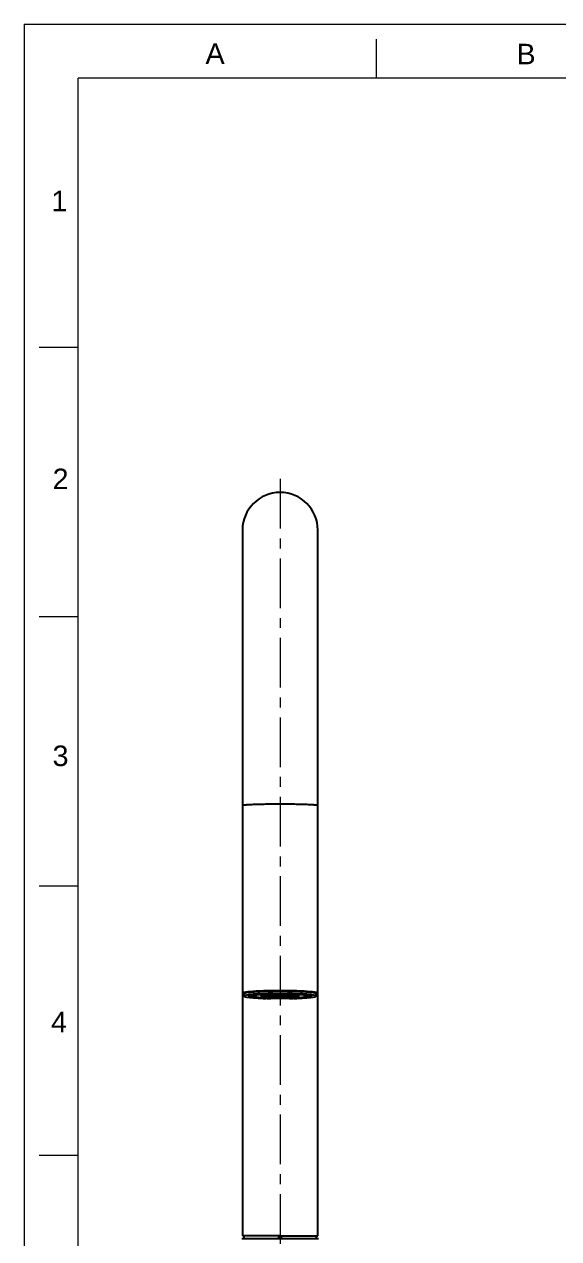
# Model space of a CAD drawing. Header units: inches. Extents: x 6332 to 6926, y -3179 to -2339.
# Drawn here: x 6331.7 to 6530.1, y -2790 to -2339.1 of the extents above; entities that cross this region are included whole.
import ezdxf

# ---------------------------------------------------------------- set-up
doc = ezdxf.new("R2010")
doc.units = ezdxf.units.IN
doc.header["$LTSCALE"] = 4.84
doc.header["$MEASUREMENT"] = 0
doc.linetypes.add('CENTERX2', pattern=[20.32, 12.7, -2.54, 2.54, -2.54])
doc.layers.get('0').update_dxf_attribs({"linetype": 'CONTINUOUS', "lineweight": 13})
doc.layers.add('CENTER', color=1, linetype='CENTERX2', lineweight=15)
doc.styles.get("Standard").update_dxf_attribs({"font": 'arial.ttf'})

msp = doc.modelspace()

# ---------------------------------------------------------------- linework, layer by layer
at = {"color": 7, "linetype": 'Continuous'}
for p, q in [((6331.69, -2339.1), (6925.69, -2339.1)), ((6331.69, -2339.1), (6331.69, -3179.1)), ((6462.49, -2359.1), (6462.49, -2344.57)), ((6905.69, -2359.1), (6351.69, -2359.1)), ((6351.69, -2459.1), (6337.15, -2459.1)), ((6351.69, -2559.1), (6337.15, -2559.1)), ((6351.69, -2659.1), (6337.15, -2659.1)), ((6351.69, -2759.1), (6337.15, -2759.1))]:
    msp.add_line(p, q, dxfattribs=at)
at = {"linetype": 'Continuous'}
msp.add_line((6351.69, -3159.1), (6351.69, -2359.1), dxfattribs=at)
at = {"lineweight": -3}
for p, q in [((6412.66, -2526.93), (6412.66, -2629.11)), ((6440.66, -2629.11), (6440.66, -2526.93)), ((6412.66, -2629.11), (6412.66, -2698.93)), ((6440.66, -2698.93), (6440.66, -2629.11)), ((6412.66, -2698.93), (6412.66, -2788.93)), ((6413.16, -2699.13), (6413.16, -2699.92)), ((6416.66, -2699.56), (6416.66, -2699.92)), ((6420.41, -2700.78), (6420.41, -2700.82)), ((6421.41, -2700.85), (6421.41, -2700.68)), ((6421.66, -2700.7), (6421.66, -2700.86)), ((6423.16, -2700.89), (6423.16, -2700.82)), ((6430.16, -2700.82), (6423.16, -2700.82)), ((6426.66, -2699.12), (6426.66, -2699.21)), ((6426.66, -2699.93), (6426.66, -2700.42)), ((6426.66, -2700.64), (6426.66, -2700.73)), ((6430.16, -2700.89), (6430.16, -2700.82)), ((6431.66, -2700.7), (6431.66, -2700.86)), ((6431.91, -2700.85), (6431.91, -2700.68)), ((6432.91, -2700.78), (6432.91, -2700.82)), ((6436.66, -2699.92), (6436.66, -2699.56)), ((6440.16, -2699.92), (6440.16, -2699.13)), ((6440.66, -2788.93), (6440.66, -2698.93)), ((6440.91, -2790.03), (6412.41, -2790.03)), ((6426.66, -2788.93), (6412.66, -2788.93)), ((6413.16, -2788.93), (6413.16, -2789.93)), ((6413.16, -2789.93), (6426.16, -2789.93)), ((6414.31, -2789.93), (6414.31, -2790.03)), ((6426.16, -2789.93), (6426.16, -2788.93)), ((6426.66, -2788.93), (6440.66, -2788.93)), ((6427.16, -2789.93), (6427.16, -2788.93)), ((6427.16, -2789.93), (6440.16, -2789.93)), ((6439.01, -2789.93), (6439.01, -2790.03)), ((6440.16, -2789.93), (6440.16, -2788.93))]:
    msp.add_line(p, q, dxfattribs=at)
for start, end in [(90, 180), (0, 90)]:
    msp.add_arc((6426.66, -2526.93), 14, start, end, dxfattribs=at)
for centre, major_axis, start_param, end_param in [((6426.66, -2698.93), (-14, 0), 4.712389, 6.551215), ((6426.66, -2699.92), (13.5, 0), 5.193724, 10.514239), ((6426.66, -2699.13), (-13.5, 0), 3.141673, 6.283104), ((6426.66, -2698.93), (13.2, 0), 1.570796, 3.141575), ((6426.66, -2699.92), (-12, 0), 3.141593, 6.283185), ((6426.66, -2699.92), (12, 0), 3.141593, 4.282614), ((6426.66, -2699.92), (-11.85, 0), 3.141593, 6.283185), ((6426.66, -2699.92), (-11.85, 0), 0, 1.111812), ((6426.66, -2699.92), (11.25, 0), 1.570796, 4.712389), ((6426.66, -2699.92), (10, 0), 1.570796, 4.712389), ((6426.66, -2699.92), (7, 0), 1.570796, 4.712389), ((6426.66, -2699.92), (-14, 0), 1.108026, 1.1864), ((6426.66, -2699.43), (7, 0), 3.663686, 4.712389), ((6426.66, -2699.92), (14, 0), 4.347182, 4.459709), ((6426.66, -2698.93), (-14, 0), 2.873563, 4.712389), ((6426.66, -2698.93), (13.2, 0), 0.000018, 1.570796), ((6426.66, -2699.92), (11.25, 0), 4.712389, 7.853982), ((6426.66, -2699.92), (10, 0), 4.712389, 7.853982), ((6426.66, -2699.92), (7, 0), 4.712389, 7.853982), ((6426.66, -2699.43), (7, 0), 4.712389, 5.761092), ((6426.66, -2699.92), (14, 0), 4.965069, 5.077596), ((6426.66, -2699.92), (12, 0), 5.142164, 6.283185), ((6426.66, -2699.92), (-11.85, 0), 2.029781, 3.141593), ((6426.66, -2699.92), (-14, 0), 1.955193, 2.033566)]:
    msp.add_ellipse(centre, major_axis=major_axis, ratio=0.071429, start_param=start_param, end_param=end_param, dxfattribs=at)
for points, knots in [([(6412.66, -2629.11), (6412.66, -2629.1), (6412.66, -2629.1), (6412.66, -2629.1), (6412.66, -2629.1), (6412.66, -2629.1), (6412.66, -2629.1), (6412.66, -2629.1), (6412.67, -2629.09), (6412.67, -2629.08), (6412.69, -2629.07), (6412.71, -2629.06), (6412.77, -2629.04), (6412.84, -2629.02), (6412.96, -2629), (6412.98, -2628.99), (6413.03, -2628.99), (6413.06, -2628.98), (6413.14, -2628.97), (6413.2, -2628.96), (6413.4, -2628.93), (6413.71, -2628.9), (6414.1, -2628.87), (6414.43, -2628.85), (6414.57, -2628.84), (6414.72, -2628.83), (6414.78, -2628.82), (6414.81, -2628.82), (6414.9, -2628.82), (6414.96, -2628.81), (6415.28, -2628.79), (6415.56, -2628.78), (6416.14, -2628.75), (6416.44, -2628.74), (6417.09, -2628.72), (6417.43, -2628.7), (6417.87, -2628.69), (6417.96, -2628.69), (6418.14, -2628.68), (6418.24, -2628.68), (6418.51, -2628.67), (6418.7, -2628.66), (6419.27, -2628.65), (6419.66, -2628.64), (6420.47, -2628.62), (6420.88, -2628.62), (6421.51, -2628.61), (6421.73, -2628.6), (6422, -2628.6), (6422.06, -2628.6), (6422.16, -2628.6), (6422.33, -2628.59), (6422.49, -2628.59), (6423.04, -2628.59), (6423.49, -2628.58), (6424.38, -2628.57), (6424.83, -2628.57), (6425.74, -2628.57), (6426.2, -2628.57), (6426.66, -2628.57)], [0, 0, 0, 0, 0.003906, 0.003906, 0.004883, 0.004883, 0.005859, 0.007812, 0.015625, 0.03125, 0.03125, 0.0625, 0.0625, 0.125, 0.125, 0.140625, 0.140625, 0.15625, 0.15625, 0.1875, 0.1875, 0.25, 0.3125, 0.3125, 0.34375, 0.351563, 0.351563, 0.359375, 0.359375, 0.375, 0.375, 0.4375, 0.4375, 0.5, 0.5, 0.5625, 0.5625, 0.578125, 0.578125, 0.59375, 0.59375, 0.625, 0.625, 0.6875, 0.6875, 0.75, 0.75, 0.78125, 0.78125, 0.789063, 0.789063, 0.796875, 0.8125, 0.8125, 0.875, 0.875, 0.9375, 0.9375, 1, 1, 1, 1]), ([(6426.66, -2628.57), (6427.12, -2628.57), (6427.58, -2628.57), (6428.49, -2628.57), (6428.94, -2628.57), (6429.84, -2628.58), (6430.28, -2628.59), (6430.83, -2628.59), (6430.99, -2628.59), (6431.16, -2628.6), (6431.27, -2628.6), (6431.32, -2628.6), (6431.59, -2628.6), (6431.81, -2628.61), (6432.44, -2628.62), (6432.86, -2628.62), (6433.66, -2628.64), (6434.05, -2628.65), (6434.62, -2628.66), (6434.81, -2628.67), (6435.09, -2628.68), (6435.18, -2628.68), (6435.36, -2628.69), (6435.45, -2628.69), (6435.9, -2628.7), (6436.24, -2628.72), (6436.88, -2628.74), (6437.19, -2628.75), (6437.77, -2628.78), (6438.04, -2628.79), (6438.36, -2628.81), (6438.42, -2628.82), (6438.52, -2628.82), (6438.55, -2628.82), (6438.61, -2628.83), (6438.76, -2628.84), (6438.9, -2628.85), (6439.22, -2628.87), (6439.61, -2628.9), (6439.92, -2628.93), (6440.12, -2628.96), (6440.18, -2628.97), (6440.27, -2628.98), (6440.29, -2628.99), (6440.34, -2628.99), (6440.37, -2629), (6440.48, -2629.02), (6440.55, -2629.04), (6440.62, -2629.06), (6440.63, -2629.07), (6440.65, -2629.08), (6440.66, -2629.09), (6440.66, -2629.1), (6440.66, -2629.1), (6440.66, -2629.1), (6440.66, -2629.1), (6440.66, -2629.1), (6440.66, -2629.1), (6440.66, -2629.1), (6440.66, -2629.11)], [0, 0, 0, 0, 0.0625, 0.0625, 0.125, 0.125, 0.1875, 0.1875, 0.203125, 0.210937, 0.210937, 0.21875, 0.21875, 0.25, 0.25, 0.3125, 0.3125, 0.375, 0.375, 0.40625, 0.40625, 0.421875, 0.421875, 0.4375, 0.4375, 0.5, 0.5, 0.5625, 0.5625, 0.625, 0.625, 0.640625, 0.640625, 0.648437, 0.648437, 0.65625, 0.6875, 0.6875, 0.75, 0.8125, 0.8125, 0.84375, 0.84375, 0.859375, 0.859375, 0.875, 0.875, 0.9375, 0.9375, 0.96875, 0.96875, 0.984375, 0.992187, 0.994141, 0.995117, 0.995117, 0.996094, 0.996094, 1, 1, 1, 1])]:
    msp.add_open_spline(points, degree=3, knots=knots, dxfattribs=at)
at = {"layer": 'CENTER', "ltscale": 0.3}
msp.add_line((6426.66, -2507.93), (6426.66, -3136.72), dxfattribs=at)

# ---------------------------------------------------------------- texts
at = {"char_height": 7.62, "attachment_point": 5}
for s, width, insert in [('A', 10, (6402.51, -2349.99)), ('B', 10, (6517.96, -2350.16)), ('1', 50, (6344.68, -2404.7)), ('2', 50, (6345.16, -2507.9)), ('3', 50, (6345.14, -2610.78)), ('4', 50, (6344.57, -2709.59))]:
    msp.add_mtext_dynamic_manual_height_columns(s, width=width, gutter_width=12.5, heights=[0], dxfattribs=dict(at, insert=insert))

doc.saveas('drawing.dxf')
